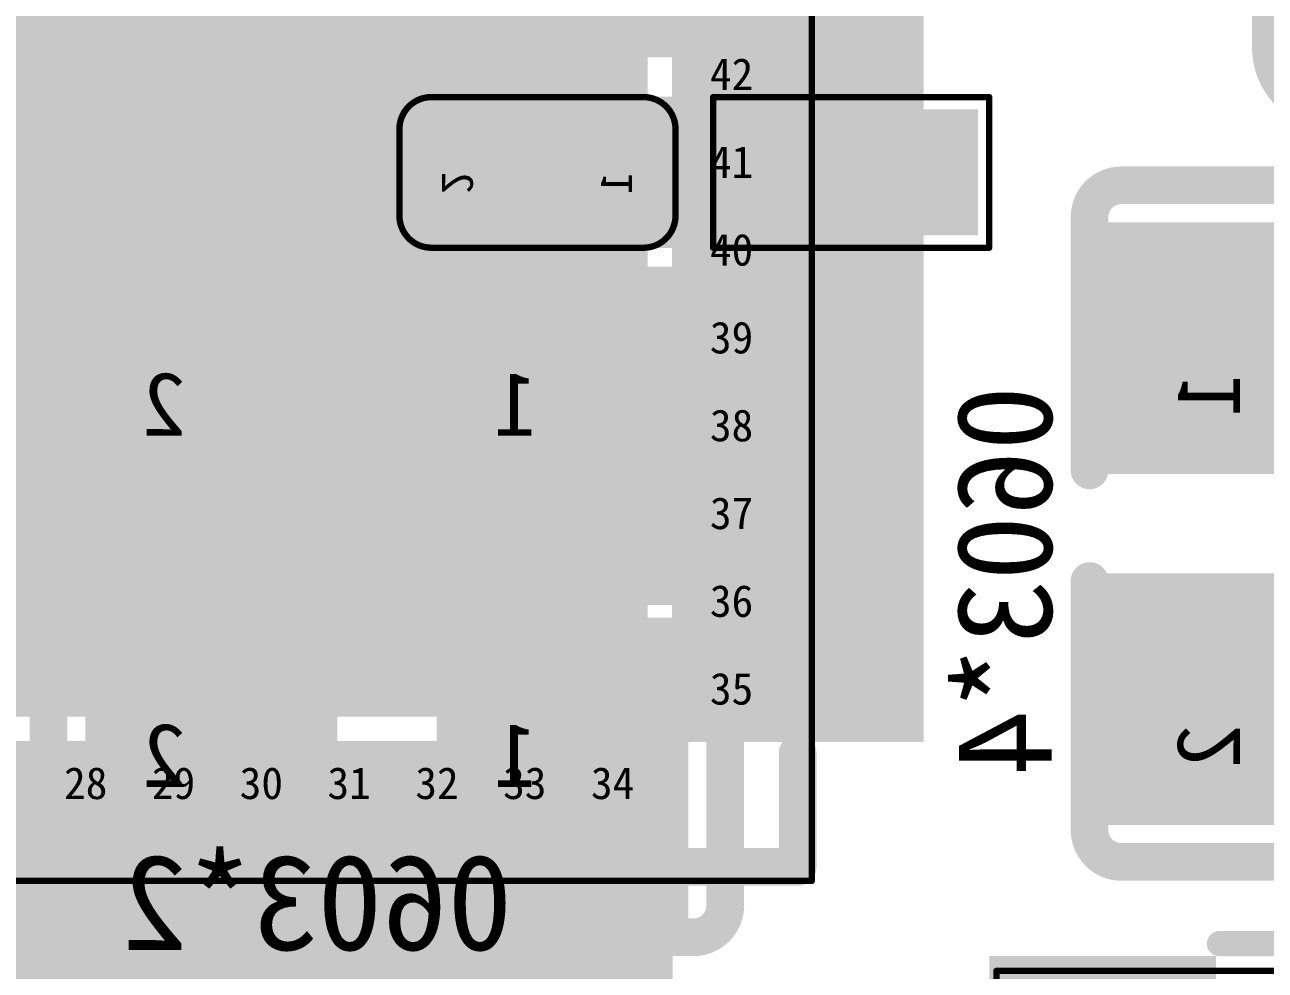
# Model space of a CAD drawing. Header units: millimetres. Extents: x 7.33 to 10.08, y 7.01 to 8.78.
# Drawn here: x 9.5624 to 9.7571, y 7.9723 to 8.1207 of the extents above; entities that cross this region are included whole.
import ezdxf

# ---------------------------------------------------------------- set-up
doc = ezdxf.new("R2010")
doc.units = ezdxf.units.MM
doc.header["$MEASUREMENT"] = 0
for name, color, linetype in [('BottomLayer', 5, 'Continuous'), ('BottomOverlay', 54, 'Continuous'), ('BottomPaste', 16, 'Continuous'), ('BottomSolder', 6, 'Continuous'), ('Mechanical16', 56, 'Continuous'), ('Mechanical20', 56, 'Continuous'), ('Mechanical5', 56, 'Continuous'), ('TopLayer', 1, 'Continuous'), ('TopOverlay', 2, 'Continuous'), ('TopPaste', 8, 'Continuous'), ('TopSolder', 216, 'Continuous')]:
    doc.layers.add(name, color=color, linetype=linetype)

# ---------------------------------------------------------------- blocks, each defined once
blk = doc.blocks.new('R0201_B_208')
at = {"layer": 'BottomLayer'}
for points in [[(-0.01792, -0.00788), (-0.00375, -0.00788), (-0.01792, 0.00787), (-0.00375, 0.00787)], [(0.00374, -0.00788), (0.01791, -0.00788), (0.00374, 0.00787), (0.01791, 0.00787)]]:
    blk.add_solid(points, dxfattribs=at)
at = {"layer": 'BottomOverlay', "const_width": 0.001}
for points in [[(-0.02166, 0.01182), (-0.02166, -0.01182)], [(0.02166, 0.01182), (-0.02166, 0.01182)], [(0.02166, 0.01182), (0.02166, -0.01182)], [(0.02166, -0.01182), (-0.02166, -0.01182)]]:
    blk.add_lwpolyline(points, dxfattribs=at)
at = {"layer": 'BottomOverlay', "const_width": 0.0005}
for points in [[(-0.02191, 0.01182, 1), (-0.02141, 0.01182, 1)], [(-0.02191, 0.01182, 1), (-0.02141, 0.01182, 1)], [(0.02141, 0.01182, 1), (0.02191, 0.01182, 1)], [(0.02141, 0.01182, 1), (0.02191, 0.01182, 1)], [(-0.02191, -0.01182, 1), (-0.02141, -0.01182, 1)], [(-0.02191, -0.01182, 1), (-0.02141, -0.01182, 1)], [(0.02141, -0.01182, 1), (0.02191, -0.01182, 1)], [(0.02141, -0.01182, 1), (0.02191, -0.01182, 1)]]:
    blk.add_lwpolyline(points, format="xyb", close=True, dxfattribs=at)
at = {"layer": 'BottomPaste'}
for points in [[(-0.01792, -0.00788), (-0.00375, -0.00788), (-0.01792, 0.00787), (-0.00375, 0.00787)], [(0.00374, -0.00788), (0.01791, -0.00788), (0.00374, 0.00787), (0.01791, 0.00787)]]:
    blk.add_solid(points, dxfattribs=at)
at = {"layer": 'BottomSolder'}
for points in [[(-0.01992, -0.00988), (-0.00175, -0.00988), (-0.01992, 0.00987), (-0.00175, 0.00987)], [(0.00174, -0.00988), (0.01991, -0.00988), (0.00174, 0.00987), (0.01991, 0.00987)]]:
    blk.add_solid(points, dxfattribs=at)
blk = doc.blocks.new('IND_252012_233')
at = {"layer": 'Mechanical16'}
for points, const_width in [([(-0.02251, 0.04528), (0.0224, 0.04528)], 0.00394), ([(-0.0575, -0.041), (-0.0575, 0.041)], 0.001), ([(-0.0575, 0.041), (0.0575, 0.041)], 0.001), ([(0.0575, -0.041), (0.0575, 0.041)], 0.001), ([(-0.0575, -0.041), (0.0575, -0.041)], 0.001), ([(-0.02251, -0.04528), (0.0224, -0.04528)], 0.00394)]:
    blk.add_lwpolyline(points, dxfattribs=dict(at, const_width=const_width))
for points, const_width in [([(-0.0235, 0.04528, 1), (-0.02153, 0.04528, 1)], 0.00197), ([(0.02142, 0.04528, 1), (0.02339, 0.04528, 1)], 0.00197), ([(-0.05775, 0.041, 1), (-0.05725, 0.041, 1)], 0.0005), ([(-0.05775, 0.041, 1), (-0.05725, 0.041, 1)], 0.0005), ([(0.05725, 0.041, 1), (0.05775, 0.041, 1)], 0.0005), ([(0.05725, 0.041, 1), (0.05775, 0.041, 1)], 0.0005), ([(-0.05775, -0.041, 1), (-0.05725, -0.041, 1)], 0.0005), ([(-0.05775, -0.041, 1), (-0.05725, -0.041, 1)], 0.0005), ([(0.05725, -0.041, 1), (0.05775, -0.041, 1)], 0.0005), ([(0.05725, -0.041, 1), (0.05775, -0.041, 1)], 0.0005), ([(-0.0235, -0.04528, 1), (-0.02153, -0.04528, 1)], 0.00197), ([(0.02142, -0.04528, 1), (0.02339, -0.04528, 1)], 0.00197)]:
    blk.add_lwpolyline(points, format="xyb", close=True, dxfattribs=dict(at, const_width=const_width))
at = {"layer": 'TopLayer'}
for points in [[(-0.05462, 0.03937), (-0.05462, -0.03937), (-0.02706, 0.03937), (-0.02706, -0.03937)], [(0.02806, 0.03937), (0.02806, -0.03937), (0.05562, 0.03937), (0.05562, -0.03937)]]:
    blk.add_solid(points, dxfattribs=at)
at = {"layer": 'TopOverlay', "const_width": 0.00394}
for points in [[(-0.02251, 0.04528), (0.0224, 0.04528)], [(-0.02251, -0.04528), (0.0224, -0.04528)]]:
    blk.add_lwpolyline(points, dxfattribs=at)
at = {"layer": 'TopOverlay', "const_width": 0.00197}
for points in [[(-0.0235, 0.04528, 1), (-0.02153, 0.04528, 1)], [(0.02142, 0.04528, 1), (0.02339, 0.04528, 1)], [(-0.0235, -0.04528, 1), (-0.02153, -0.04528, 1)], [(0.02142, -0.04528, 1), (0.02339, -0.04528, 1)]]:
    blk.add_lwpolyline(points, format="xyb", close=True, dxfattribs=at)
at = {"layer": 'TopPaste'}
for points in [[(-0.05462, 0.03937), (-0.05462, -0.03937), (-0.02706, 0.03937), (-0.02706, -0.03937)], [(0.02806, 0.03937), (0.02806, -0.03937), (0.05562, 0.03937), (0.05562, -0.03937)]]:
    blk.add_solid(points, dxfattribs=at)
at = {"layer": 'TopSolder'}
for points in [[(-0.05862, 0.04337), (-0.05862, -0.04337), (-0.02306, 0.04337), (-0.02306, -0.04337)], [(0.02406, 0.04337), (0.02406, -0.04337), (0.05962, 0.04337), (0.05962, -0.04337)]]:
    blk.add_solid(points, dxfattribs=at)
at = {"layer": 'Mechanical20'}
for s, p in [('1', (-0.04084, 0.004)), ('2', (0.04184, 0.004))]:
    blk.add_text(s, height=0.01, rotation=360, dxfattribs=at).set_placement(p)
blk = doc.blocks.new('C0201_B_349')
at = {"layer": 'BottomLayer'}
for points in [[(-0.01792, -0.00788), (-0.00375, -0.00788), (-0.01792, 0.00787), (-0.00375, 0.00787)], [(0.00374, -0.00788), (0.01791, -0.00788), (0.00374, 0.00787), (0.01791, 0.00787)]]:
    blk.add_solid(points, dxfattribs=at)
at = {"layer": 'BottomOverlay', "const_width": 0.001}
for points in [[(-0.02166, 0.00681, -0.414249), (-0.01666, 0.01182)], [(0.01665, 0.01182, -0.414214), (0.02166, 0.00681)], [(-0.01666, -0.01182, -0.414178), (-0.02166, -0.00681)], [(0.02166, -0.00681, -0.414132), (0.01665, -0.01182)]]:
    blk.add_lwpolyline(points, format="xyb", dxfattribs=at)
for points in [[(0.01665, 0.01182), (-0.01666, 0.01182)], [(-0.02166, 0.00681), (-0.02166, -0.00681)], [(0.02166, 0.00681), (0.02166, -0.00681)], [(0.01665, -0.01182), (-0.01666, -0.01182)]]:
    blk.add_lwpolyline(points, dxfattribs=at)
at = {"layer": 'BottomOverlay', "const_width": 0.0005}
for points in [[(-0.01691, 0.01182, 1), (-0.01641, 0.01182, 1)], [(-0.01691, 0.01182, 1), (-0.01641, 0.01182, 1)], [(0.0164, 0.01182, 1), (0.0169, 0.01182, 1)], [(0.0164, 0.01182, 1), (0.0169, 0.01182, 1)], [(-0.02191, 0.00681, 1), (-0.02141, 0.00681, 1)], [(-0.02191, 0.00681, 1), (-0.02141, 0.00681, 1)], [(0.02141, 0.00681, 1), (0.02191, 0.00681, 1)], [(0.02141, 0.00681, 1), (0.02191, 0.00681, 1)], [(-0.02191, -0.00681, 1), (-0.02141, -0.00681, 1)], [(-0.02191, -0.00681, 1), (-0.02141, -0.00681, 1)], [(0.02141, -0.00681, 1), (0.02191, -0.00681, 1)], [(0.02141, -0.00681, 1), (0.02191, -0.00681, 1)], [(-0.01691, -0.01182, 1), (-0.01641, -0.01182, 1)], [(-0.01691, -0.01182, 1), (-0.01641, -0.01182, 1)], [(0.0164, -0.01182, 1), (0.0169, -0.01182, 1)], [(0.0164, -0.01182, 1), (0.0169, -0.01182, 1)]]:
    blk.add_lwpolyline(points, format="xyb", close=True, dxfattribs=at)
at = {"layer": 'BottomPaste'}
for points in [[(-0.01792, -0.00788), (-0.00375, -0.00788), (-0.01792, 0.00787), (-0.00375, 0.00787)], [(0.00374, -0.00788), (0.01791, -0.00788), (0.00374, 0.00787), (0.01791, 0.00787)]]:
    blk.add_solid(points, dxfattribs=at)
at = {"layer": 'BottomSolder'}
for points in [[(-0.02192, -0.01188), (0.00025, -0.01188), (-0.02192, 0.01187), (0.00025, 0.01187)], [(-0.00026, -0.01188), (0.02191, -0.01188), (-0.00026, 0.01187), (0.02191, 0.01187)]]:
    blk.add_solid(points, dxfattribs=at)
at = {"layer": 'Mechanical20', "text_generation_flag": 2}
for s, rotation, p in [('1', -90, (-0.01484, 0)), ('2', 90, (0.015, 0.00333))]:
    blk.add_text(s, height=0.005, rotation=rotation, dxfattribs=at).set_placement(p)
blk = doc.blocks.new('C0603_B_381')
at = {"layer": 'BottomLayer'}
for points in [[(-0.01181, 0.01771), (-0.04331, 0.01771), (-0.01181, -0.01771), (-0.04331, -0.01771)], [(0.04331, 0.01771), (0.01181, 0.01771), (0.04331, -0.01771), (0.01181, -0.01771)]]:
    blk.add_solid(points, dxfattribs=at)
at = {"layer": 'BottomOverlay', "const_width": 0.00591}
for points in [[(-0.0531, 0.0186, -0.414214), (-0.0481, 0.0236)], [(0.0481, 0.0236, -0.414214), (0.0531, 0.0186)], [(-0.0481, -0.0236, -0.414214), (-0.0531, -0.0186)], [(0.0531, -0.0186, -0.414214), (0.0481, -0.0236)]]:
    blk.add_lwpolyline(points, format="xyb", dxfattribs=at)
for points in [[(-0.00836, 0.0236), (-0.0481, 0.0236)], [(0.0481, 0.0236), (0.00902, 0.0236)], [(-0.0531, 0.0186), (-0.0531, -0.0186)], [(0.0531, 0.0186), (0.0531, -0.0186)], [(-0.00836, -0.0236), (-0.0481, -0.0236)], [(0.0481, -0.0236), (0.00902, -0.0236)]]:
    blk.add_lwpolyline(points, dxfattribs=at)
at = {"layer": 'BottomOverlay', "const_width": 0.00296}
for points in [[(-0.04958, 0.0236, 1), (-0.04662, 0.0236, 1)], [(-0.04958, 0.0236, 1), (-0.04662, 0.0236, 1)], [(-0.00984, 0.0236, 1), (-0.00688, 0.0236, 1)], [(0.00754, 0.0236, 1), (0.0105, 0.0236, 1)], [(0.04662, 0.0236, 1), (0.04958, 0.0236, 1)], [(0.04662, 0.0236, 1), (0.04958, 0.0236, 1)], [(-0.05458, 0.0186, 1), (-0.05162, 0.0186, 1)], [(-0.05458, 0.0186, 1), (-0.05162, 0.0186, 1)], [(0.05162, 0.0186, 1), (0.05458, 0.0186, 1)], [(0.05162, 0.0186, 1), (0.05458, 0.0186, 1)], [(-0.05458, -0.0186, 1), (-0.05162, -0.0186, 1)], [(-0.05458, -0.0186, 1), (-0.05162, -0.0186, 1)], [(0.05162, -0.0186, 1), (0.05458, -0.0186, 1)], [(0.05162, -0.0186, 1), (0.05458, -0.0186, 1)], [(-0.04958, -0.0236, 1), (-0.04662, -0.0236, 1)], [(-0.04958, -0.0236, 1), (-0.04662, -0.0236, 1)], [(-0.00984, -0.0236, 1), (-0.00688, -0.0236, 1)], [(0.00754, -0.0236, 1), (0.0105, -0.0236, 1)], [(0.04662, -0.0236, 1), (0.04958, -0.0236, 1)], [(0.04662, -0.0236, 1), (0.04958, -0.0236, 1)]]:
    blk.add_lwpolyline(points, format="xyb", close=True, dxfattribs=at)
at = {"layer": 'BottomPaste'}
for points in [[(-0.01181, 0.01771), (-0.04331, 0.01771), (-0.01181, -0.01771), (-0.04331, -0.01771)], [(0.04331, 0.01771), (0.01181, 0.01771), (0.04331, -0.01771), (0.01181, -0.01771)]]:
    blk.add_solid(points, dxfattribs=at)
at = {"layer": 'BottomSolder'}
for points in [[(-0.00781, 0.02171), (-0.04731, 0.02171), (-0.00781, -0.02171), (-0.04731, -0.02171)], [(0.04731, 0.02171), (0.00781, 0.02171), (0.04731, -0.02171), (0.00781, -0.02171)]]:
    blk.add_solid(points, dxfattribs=at)
at = {"layer": 'Mechanical16', "const_width": 0.00591}
for points in [[(-0.0531, 0.0186, -0.414214), (-0.0481, 0.0236)], [(0.0481, 0.0236, -0.414214), (0.0531, 0.0186)], [(-0.0481, -0.0236, -0.414214), (-0.0531, -0.0186)], [(0.0531, -0.0186, -0.414214), (0.0481, -0.0236)]]:
    blk.add_lwpolyline(points, format="xyb", dxfattribs=at)
for points in [[(-0.00836, 0.0236), (-0.0481, 0.0236)], [(0.0481, 0.0236), (0.00902, 0.0236)], [(-0.0531, 0.0186), (-0.0531, -0.0186)], [(0.0531, 0.0186), (0.0531, -0.0186)], [(-0.00836, -0.0236), (-0.0481, -0.0236)], [(0.0481, -0.0236), (0.00902, -0.0236)]]:
    blk.add_lwpolyline(points, dxfattribs=at)
at = {"layer": 'Mechanical16', "const_width": 0.00296}
for points in [[(-0.04958, 0.0236, 1), (-0.04662, 0.0236, 1)], [(-0.04958, 0.0236, 1), (-0.04662, 0.0236, 1)], [(-0.00984, 0.0236, 1), (-0.00688, 0.0236, 1)], [(0.00754, 0.0236, 1), (0.0105, 0.0236, 1)], [(0.04662, 0.0236, 1), (0.04958, 0.0236, 1)], [(0.04662, 0.0236, 1), (0.04958, 0.0236, 1)], [(-0.05458, 0.0186, 1), (-0.05162, 0.0186, 1)], [(-0.05458, 0.0186, 1), (-0.05162, 0.0186, 1)], [(0.05162, 0.0186, 1), (0.05458, 0.0186, 1)], [(0.05162, 0.0186, 1), (0.05458, 0.0186, 1)], [(-0.05458, -0.0186, 1), (-0.05162, -0.0186, 1)], [(-0.05458, -0.0186, 1), (-0.05162, -0.0186, 1)], [(0.05162, -0.0186, 1), (0.05458, -0.0186, 1)], [(0.05162, -0.0186, 1), (0.05458, -0.0186, 1)], [(-0.04958, -0.0236, 1), (-0.04662, -0.0236, 1)], [(-0.04958, -0.0236, 1), (-0.04662, -0.0236, 1)], [(-0.00984, -0.0236, 1), (-0.00688, -0.0236, 1)], [(0.00754, -0.0236, 1), (0.0105, -0.0236, 1)], [(0.04662, -0.0236, 1), (0.04958, -0.0236, 1)], [(0.04662, -0.0236, 1), (0.04958, -0.0236, 1)]]:
    blk.add_lwpolyline(points, format="xyb", close=True, dxfattribs=at)
at = {"layer": 'Mechanical20', "text_generation_flag": 2}
for s, p in [('1', (-0.02356, 0)), ('2', (0.03156, 0))]:
    blk.add_text(s, height=0.01, rotation=180, dxfattribs=at).set_placement(p)
blk = doc.blocks.new('C0805_B_405')
at = {"layer": 'BottomLayer'}
for points in [[(-0.05118, 0.02559), (-0.05118, -0.02559), (-0.01378, 0.02559), (-0.01378, -0.02559)], [(0.01378, 0.02559), (0.01378, -0.02559), (0.05118, 0.02559), (0.05118, -0.02559)]]:
    blk.add_solid(points, dxfattribs=at)
at = {"layer": 'BottomOverlay', "const_width": 0.00591}
for points in [[(-0.06693, 0.0274, -0.414214), (-0.05693, 0.0374)], [(0.05693, 0.0374, -0.414214), (0.06693, 0.0274)], [(-0.05693, -0.0374, -0.414214), (-0.06693, -0.0274)], [(0.06693, -0.0274, -0.414214), (0.05693, -0.0374)]]:
    blk.add_lwpolyline(points, format="xyb", dxfattribs=at)
for points in [[(-0.05693, 0.0374), (-0.01475, 0.0374)], [(0.01456, 0.0374), (0.05693, 0.0374)], [(-0.06693, -0.0274), (-0.06693, 0.0274)], [(0.06693, -0.0274), (0.06693, 0.0274)], [(-0.05693, -0.0374), (-0.01475, -0.0374)], [(0.01456, -0.0374), (0.05693, -0.0374)]]:
    blk.add_lwpolyline(points, dxfattribs=at)
at = {"layer": 'BottomOverlay', "const_width": 0.00296}
for points in [[(-0.05841, 0.0374, 1), (-0.05545, 0.0374, 1)], [(-0.05841, 0.0374, 1), (-0.05545, 0.0374, 1)], [(-0.01623, 0.0374, 1), (-0.01327, 0.0374, 1)], [(0.01308, 0.0374, 1), (0.01604, 0.0374, 1)], [(0.05545, 0.0374, 1), (0.05841, 0.0374, 1)], [(0.05545, 0.0374, 1), (0.05841, 0.0374, 1)], [(-0.06841, 0.0274, 1), (-0.06545, 0.0274, 1)], [(-0.06841, 0.0274, 1), (-0.06545, 0.0274, 1)], [(0.06545, 0.0274, 1), (0.06841, 0.0274, 1)], [(0.06545, 0.0274, 1), (0.06841, 0.0274, 1)], [(-0.06841, -0.0274, 1), (-0.06545, -0.0274, 1)], [(-0.06841, -0.0274, 1), (-0.06545, -0.0274, 1)], [(0.06545, -0.0274, 1), (0.06841, -0.0274, 1)], [(0.06545, -0.0274, 1), (0.06841, -0.0274, 1)], [(-0.05841, -0.0374, 1), (-0.05545, -0.0374, 1)], [(-0.05841, -0.0374, 1), (-0.05545, -0.0374, 1)], [(-0.01623, -0.0374, 1), (-0.01327, -0.0374, 1)], [(0.01308, -0.0374, 1), (0.01604, -0.0374, 1)], [(0.05545, -0.0374, 1), (0.05841, -0.0374, 1)], [(0.05545, -0.0374, 1), (0.05841, -0.0374, 1)]]:
    blk.add_lwpolyline(points, format="xyb", close=True, dxfattribs=at)
at = {"layer": 'BottomPaste'}
for points in [[(-0.05118, 0.02559), (-0.05118, -0.02559), (-0.01378, 0.02559), (-0.01378, -0.02559)], [(0.01378, 0.02559), (0.01378, -0.02559), (0.05118, 0.02559), (0.05118, -0.02559)]]:
    blk.add_solid(points, dxfattribs=at)
at = {"layer": 'BottomSolder'}
for points in [[(-0.05518, 0.02959), (-0.05518, -0.02959), (-0.00978, 0.02959), (-0.00978, -0.02959)], [(0.00978, 0.02959), (0.00978, -0.02959), (0.05518, 0.02959), (0.05518, -0.02959)]]:
    blk.add_solid(points, dxfattribs=at)
at = {"layer": 'Mechanical20', "text_generation_flag": 2}
for s, p in [('1', (-0.03248, 0.004)), ('2', (0.03248, 0.004))]:
    blk.add_text(s, height=0.01, rotation=180, dxfattribs=at).set_placement(p)
blk = doc.blocks.new('C0603_B_421')
at = {"layer": 'BottomLayer'}
for points in [[(-0.01181, 0.01771), (-0.04331, 0.01771), (-0.01181, -0.01771), (-0.04331, -0.01771)], [(0.04331, 0.01771), (0.01181, 0.01771), (0.04331, -0.01771), (0.01181, -0.01771)]]:
    blk.add_solid(points, dxfattribs=at)
at = {"layer": 'BottomOverlay', "const_width": 0.00591}
for points in [[(-0.0531, 0.0186, -0.414214), (-0.0481, 0.0236)], [(0.0481, 0.0236, -0.414214), (0.0531, 0.0186)], [(-0.0481, -0.0236, -0.414214), (-0.0531, -0.0186)], [(0.0531, -0.0186, -0.414214), (0.0481, -0.0236)]]:
    blk.add_lwpolyline(points, format="xyb", dxfattribs=at)
for points in [[(-0.00836, 0.0236), (-0.0481, 0.0236)], [(0.0481, 0.0236), (0.00902, 0.0236)], [(-0.0531, 0.0186), (-0.0531, -0.0186)], [(0.0531, 0.0186), (0.0531, -0.0186)], [(-0.00836, -0.0236), (-0.0481, -0.0236)], [(0.0481, -0.0236), (0.00902, -0.0236)]]:
    blk.add_lwpolyline(points, dxfattribs=at)
at = {"layer": 'BottomOverlay', "const_width": 0.00296}
for points in [[(-0.04958, 0.0236, 1), (-0.04662, 0.0236, 1)], [(-0.04958, 0.0236, 1), (-0.04662, 0.0236, 1)], [(-0.00984, 0.0236, 1), (-0.00688, 0.0236, 1)], [(0.00754, 0.0236, 1), (0.0105, 0.0236, 1)], [(0.04662, 0.0236, 1), (0.04958, 0.0236, 1)], [(0.04662, 0.0236, 1), (0.04958, 0.0236, 1)], [(-0.05458, 0.0186, 1), (-0.05162, 0.0186, 1)], [(-0.05458, 0.0186, 1), (-0.05162, 0.0186, 1)], [(0.05162, 0.0186, 1), (0.05458, 0.0186, 1)], [(0.05162, 0.0186, 1), (0.05458, 0.0186, 1)], [(-0.05458, -0.0186, 1), (-0.05162, -0.0186, 1)], [(-0.05458, -0.0186, 1), (-0.05162, -0.0186, 1)], [(0.05162, -0.0186, 1), (0.05458, -0.0186, 1)], [(0.05162, -0.0186, 1), (0.05458, -0.0186, 1)], [(-0.04958, -0.0236, 1), (-0.04662, -0.0236, 1)], [(-0.04958, -0.0236, 1), (-0.04662, -0.0236, 1)], [(-0.00984, -0.0236, 1), (-0.00688, -0.0236, 1)], [(0.00754, -0.0236, 1), (0.0105, -0.0236, 1)], [(0.04662, -0.0236, 1), (0.04958, -0.0236, 1)], [(0.04662, -0.0236, 1), (0.04958, -0.0236, 1)]]:
    blk.add_lwpolyline(points, format="xyb", close=True, dxfattribs=at)
at = {"layer": 'BottomPaste'}
for points in [[(-0.01181, 0.01771), (-0.04331, 0.01771), (-0.01181, -0.01771), (-0.04331, -0.01771)], [(0.04331, 0.01771), (0.01181, 0.01771), (0.04331, -0.01771), (0.01181, -0.01771)]]:
    blk.add_solid(points, dxfattribs=at)
at = {"layer": 'BottomSolder'}
for points in [[(-0.00781, 0.02171), (-0.04731, 0.02171), (-0.00781, -0.02171), (-0.04731, -0.02171)], [(0.04731, 0.02171), (0.00781, 0.02171), (0.04731, -0.02171), (0.00781, -0.02171)]]:
    blk.add_solid(points, dxfattribs=at)
at = {"layer": 'Mechanical16', "const_width": 0.00591}
for points in [[(-0.0531, 0.0186, -0.414214), (-0.0481, 0.0236)], [(0.0481, 0.0236, -0.414214), (0.0531, 0.0186)], [(-0.0481, -0.0236, -0.414214), (-0.0531, -0.0186)], [(0.0531, -0.0186, -0.414214), (0.0481, -0.0236)]]:
    blk.add_lwpolyline(points, format="xyb", dxfattribs=at)
for points in [[(-0.00836, 0.0236), (-0.0481, 0.0236)], [(0.0481, 0.0236), (0.00902, 0.0236)], [(-0.0531, 0.0186), (-0.0531, -0.0186)], [(0.0531, 0.0186), (0.0531, -0.0186)], [(-0.00836, -0.0236), (-0.0481, -0.0236)], [(0.0481, -0.0236), (0.00902, -0.0236)]]:
    blk.add_lwpolyline(points, dxfattribs=at)
at = {"layer": 'Mechanical16', "const_width": 0.00296}
for points in [[(-0.04958, 0.0236, 1), (-0.04662, 0.0236, 1)], [(-0.04958, 0.0236, 1), (-0.04662, 0.0236, 1)], [(-0.00984, 0.0236, 1), (-0.00688, 0.0236, 1)], [(0.00754, 0.0236, 1), (0.0105, 0.0236, 1)], [(0.04662, 0.0236, 1), (0.04958, 0.0236, 1)], [(0.04662, 0.0236, 1), (0.04958, 0.0236, 1)], [(-0.05458, 0.0186, 1), (-0.05162, 0.0186, 1)], [(-0.05458, 0.0186, 1), (-0.05162, 0.0186, 1)], [(0.05162, 0.0186, 1), (0.05458, 0.0186, 1)], [(0.05162, 0.0186, 1), (0.05458, 0.0186, 1)], [(-0.05458, -0.0186, 1), (-0.05162, -0.0186, 1)], [(-0.05458, -0.0186, 1), (-0.05162, -0.0186, 1)], [(0.05162, -0.0186, 1), (0.05458, -0.0186, 1)], [(0.05162, -0.0186, 1), (0.05458, -0.0186, 1)], [(-0.04958, -0.0236, 1), (-0.04662, -0.0236, 1)], [(-0.04958, -0.0236, 1), (-0.04662, -0.0236, 1)], [(-0.00984, -0.0236, 1), (-0.00688, -0.0236, 1)], [(0.00754, -0.0236, 1), (0.0105, -0.0236, 1)], [(0.04662, -0.0236, 1), (0.04958, -0.0236, 1)], [(0.04662, -0.0236, 1), (0.04958, -0.0236, 1)]]:
    blk.add_lwpolyline(points, format="xyb", close=True, dxfattribs=at)
at = {"layer": 'Mechanical20', "text_generation_flag": 2}
for s, p in [('1', (-0.02356, 0)), ('2', (0.03156, 0))]:
    blk.add_text(s, height=0.01, rotation=180, dxfattribs=at).set_placement(p)
blk = doc.blocks.new('C0603_B_443')
at = {"layer": 'BottomLayer'}
for points in [[(-0.01181, 0.01771), (-0.04331, 0.01771), (-0.01181, -0.01771), (-0.04331, -0.01771)], [(0.04331, 0.01771), (0.01181, 0.01771), (0.04331, -0.01771), (0.01181, -0.01771)]]:
    blk.add_solid(points, dxfattribs=at)
at = {"layer": 'BottomOverlay', "const_width": 0.00591}
for points in [[(-0.0531, 0.0186, -0.414214), (-0.0481, 0.0236)], [(0.0481, 0.0236, -0.414214), (0.0531, 0.0186)], [(-0.0481, -0.0236, -0.414214), (-0.0531, -0.0186)], [(0.0531, -0.0186, -0.414214), (0.0481, -0.0236)]]:
    blk.add_lwpolyline(points, format="xyb", dxfattribs=at)
for points in [[(-0.00836, 0.0236), (-0.0481, 0.0236)], [(0.0481, 0.0236), (0.00902, 0.0236)], [(-0.0531, 0.0186), (-0.0531, -0.0186)], [(0.0531, 0.0186), (0.0531, -0.0186)], [(-0.00836, -0.0236), (-0.0481, -0.0236)], [(0.0481, -0.0236), (0.00902, -0.0236)]]:
    blk.add_lwpolyline(points, dxfattribs=at)
at = {"layer": 'BottomOverlay', "const_width": 0.00296}
for points in [[(-0.04958, 0.0236, 1), (-0.04662, 0.0236, 1)], [(-0.04958, 0.0236, 1), (-0.04662, 0.0236, 1)], [(-0.00984, 0.0236, 1), (-0.00688, 0.0236, 1)], [(0.00754, 0.0236, 1), (0.0105, 0.0236, 1)], [(0.04662, 0.0236, 1), (0.04958, 0.0236, 1)], [(0.04662, 0.0236, 1), (0.04958, 0.0236, 1)], [(-0.05458, 0.0186, 1), (-0.05162, 0.0186, 1)], [(-0.05458, 0.0186, 1), (-0.05162, 0.0186, 1)], [(0.05162, 0.0186, 1), (0.05458, 0.0186, 1)], [(0.05162, 0.0186, 1), (0.05458, 0.0186, 1)], [(-0.05458, -0.0186, 1), (-0.05162, -0.0186, 1)], [(-0.05458, -0.0186, 1), (-0.05162, -0.0186, 1)], [(0.05162, -0.0186, 1), (0.05458, -0.0186, 1)], [(0.05162, -0.0186, 1), (0.05458, -0.0186, 1)], [(-0.04958, -0.0236, 1), (-0.04662, -0.0236, 1)], [(-0.04958, -0.0236, 1), (-0.04662, -0.0236, 1)], [(-0.00984, -0.0236, 1), (-0.00688, -0.0236, 1)], [(0.00754, -0.0236, 1), (0.0105, -0.0236, 1)], [(0.04662, -0.0236, 1), (0.04958, -0.0236, 1)], [(0.04662, -0.0236, 1), (0.04958, -0.0236, 1)]]:
    blk.add_lwpolyline(points, format="xyb", close=True, dxfattribs=at)
at = {"layer": 'BottomPaste'}
for points in [[(-0.01181, 0.01771), (-0.04331, 0.01771), (-0.01181, -0.01771), (-0.04331, -0.01771)], [(0.04331, 0.01771), (0.01181, 0.01771), (0.04331, -0.01771), (0.01181, -0.01771)]]:
    blk.add_solid(points, dxfattribs=at)
at = {"layer": 'BottomSolder'}
for points in [[(-0.00781, 0.02171), (-0.04731, 0.02171), (-0.00781, -0.02171), (-0.04731, -0.02171)], [(0.04731, 0.02171), (0.00781, 0.02171), (0.04731, -0.02171), (0.00781, -0.02171)]]:
    blk.add_solid(points, dxfattribs=at)
at = {"layer": 'Mechanical16', "const_width": 0.00591}
for points in [[(-0.0531, 0.0186, -0.414214), (-0.0481, 0.0236)], [(0.0481, 0.0236, -0.414214), (0.0531, 0.0186)], [(-0.0481, -0.0236, -0.414214), (-0.0531, -0.0186)], [(0.0531, -0.0186, -0.414214), (0.0481, -0.0236)]]:
    blk.add_lwpolyline(points, format="xyb", dxfattribs=at)
for points in [[(-0.00836, 0.0236), (-0.0481, 0.0236)], [(0.0481, 0.0236), (0.00902, 0.0236)], [(-0.0531, 0.0186), (-0.0531, -0.0186)], [(0.0531, 0.0186), (0.0531, -0.0186)], [(-0.00836, -0.0236), (-0.0481, -0.0236)], [(0.0481, -0.0236), (0.00902, -0.0236)]]:
    blk.add_lwpolyline(points, dxfattribs=at)
at = {"layer": 'Mechanical16', "const_width": 0.00296}
for points in [[(-0.04958, 0.0236, 1), (-0.04662, 0.0236, 1)], [(-0.04958, 0.0236, 1), (-0.04662, 0.0236, 1)], [(-0.00984, 0.0236, 1), (-0.00688, 0.0236, 1)], [(0.00754, 0.0236, 1), (0.0105, 0.0236, 1)], [(0.04662, 0.0236, 1), (0.04958, 0.0236, 1)], [(0.04662, 0.0236, 1), (0.04958, 0.0236, 1)], [(-0.05458, 0.0186, 1), (-0.05162, 0.0186, 1)], [(-0.05458, 0.0186, 1), (-0.05162, 0.0186, 1)], [(0.05162, 0.0186, 1), (0.05458, 0.0186, 1)], [(0.05162, 0.0186, 1), (0.05458, 0.0186, 1)], [(-0.05458, -0.0186, 1), (-0.05162, -0.0186, 1)], [(-0.05458, -0.0186, 1), (-0.05162, -0.0186, 1)], [(0.05162, -0.0186, 1), (0.05458, -0.0186, 1)], [(0.05162, -0.0186, 1), (0.05458, -0.0186, 1)], [(-0.04958, -0.0236, 1), (-0.04662, -0.0236, 1)], [(-0.04958, -0.0236, 1), (-0.04662, -0.0236, 1)], [(-0.00984, -0.0236, 1), (-0.00688, -0.0236, 1)], [(0.00754, -0.0236, 1), (0.0105, -0.0236, 1)], [(0.04662, -0.0236, 1), (0.04958, -0.0236, 1)], [(0.04662, -0.0236, 1), (0.04958, -0.0236, 1)]]:
    blk.add_lwpolyline(points, format="xyb", close=True, dxfattribs=at)
at = {"layer": 'Mechanical20', "text_generation_flag": 2}
for s, p in [('1', (-0.02356, 0)), ('2', (0.03156, 0))]:
    blk.add_text(s, height=0.01, rotation=180, dxfattribs=at).set_placement(p)
blk = doc.blocks.new('C0603_B_530')
at = {"layer": 'BottomLayer'}
for points in [[(-0.01181, 0.01771), (-0.04331, 0.01771), (-0.01181, -0.01771), (-0.04331, -0.01771)], [(0.04331, 0.01771), (0.01181, 0.01771), (0.04331, -0.01771), (0.01181, -0.01771)]]:
    blk.add_solid(points, dxfattribs=at)
at = {"layer": 'BottomOverlay', "const_width": 0.00591}
for points in [[(-0.0531, 0.0186, -0.414214), (-0.0481, 0.0236)], [(0.0481, 0.0236, -0.414214), (0.0531, 0.0186)], [(-0.0481, -0.0236, -0.414214), (-0.0531, -0.0186)], [(0.0531, -0.0186, -0.414214), (0.0481, -0.0236)]]:
    blk.add_lwpolyline(points, format="xyb", dxfattribs=at)
for points in [[(-0.0481, 0.0236), (-0.00836, 0.0236)], [(0.00902, 0.0236), (0.0481, 0.0236)], [(-0.0531, 0.0186), (-0.0531, -0.0186)], [(0.0531, 0.0186), (0.0531, -0.0186)], [(-0.0481, -0.0236), (-0.00836, -0.0236)], [(0.00902, -0.0236), (0.0481, -0.0236)]]:
    blk.add_lwpolyline(points, dxfattribs=at)
at = {"layer": 'BottomOverlay', "const_width": 0.00296}
for points in [[(-0.04958, 0.0236, 1), (-0.04662, 0.0236, 1)], [(-0.04958, 0.0236, 1), (-0.04662, 0.0236, 1)], [(-0.00984, 0.0236, 1), (-0.00688, 0.0236, 1)], [(0.00754, 0.0236, 1), (0.0105, 0.0236, 1)], [(0.04662, 0.0236, 1), (0.04958, 0.0236, 1)], [(0.04662, 0.0236, 1), (0.04958, 0.0236, 1)], [(-0.05458, 0.0186, 1), (-0.05162, 0.0186, 1)], [(-0.05458, 0.0186, 1), (-0.05162, 0.0186, 1)], [(0.05162, 0.0186, 1), (0.05458, 0.0186, 1)], [(0.05162, 0.0186, 1), (0.05458, 0.0186, 1)], [(-0.05458, -0.0186, 1), (-0.05162, -0.0186, 1)], [(-0.05458, -0.0186, 1), (-0.05162, -0.0186, 1)], [(0.05162, -0.0186, 1), (0.05458, -0.0186, 1)], [(0.05162, -0.0186, 1), (0.05458, -0.0186, 1)], [(-0.04958, -0.0236, 1), (-0.04662, -0.0236, 1)], [(-0.04958, -0.0236, 1), (-0.04662, -0.0236, 1)], [(-0.00984, -0.0236, 1), (-0.00688, -0.0236, 1)], [(0.00754, -0.0236, 1), (0.0105, -0.0236, 1)], [(0.04662, -0.0236, 1), (0.04958, -0.0236, 1)], [(0.04662, -0.0236, 1), (0.04958, -0.0236, 1)]]:
    blk.add_lwpolyline(points, format="xyb", close=True, dxfattribs=at)
at = {"layer": 'BottomPaste'}
for points in [[(-0.01181, 0.01771), (-0.04331, 0.01771), (-0.01181, -0.01771), (-0.04331, -0.01771)], [(0.04331, 0.01771), (0.01181, 0.01771), (0.04331, -0.01771), (0.01181, -0.01771)]]:
    blk.add_solid(points, dxfattribs=at)
at = {"layer": 'BottomSolder'}
for points in [[(-0.00781, 0.02171), (-0.04731, 0.02171), (-0.00781, -0.02171), (-0.04731, -0.02171)], [(0.04731, 0.02171), (0.00781, 0.02171), (0.04731, -0.02171), (0.00781, -0.02171)]]:
    blk.add_solid(points, dxfattribs=at)
at = {"layer": 'Mechanical16', "const_width": 0.00591}
for points in [[(-0.0531, 0.0186, -0.414214), (-0.0481, 0.0236)], [(0.0481, 0.0236, -0.414214), (0.0531, 0.0186)], [(-0.0481, -0.0236, -0.414214), (-0.0531, -0.0186)], [(0.0531, -0.0186, -0.414214), (0.0481, -0.0236)]]:
    blk.add_lwpolyline(points, format="xyb", dxfattribs=at)
for points in [[(-0.0481, 0.0236), (-0.00836, 0.0236)], [(0.00902, 0.0236), (0.0481, 0.0236)], [(-0.0531, 0.0186), (-0.0531, -0.0186)], [(0.0531, 0.0186), (0.0531, -0.0186)], [(-0.0481, -0.0236), (-0.00836, -0.0236)], [(0.00902, -0.0236), (0.0481, -0.0236)]]:
    blk.add_lwpolyline(points, dxfattribs=at)
at = {"layer": 'Mechanical16', "const_width": 0.00296}
for points in [[(-0.04958, 0.0236, 1), (-0.04662, 0.0236, 1)], [(-0.04958, 0.0236, 1), (-0.04662, 0.0236, 1)], [(-0.00984, 0.0236, 1), (-0.00688, 0.0236, 1)], [(0.00754, 0.0236, 1), (0.0105, 0.0236, 1)], [(0.04662, 0.0236, 1), (0.04958, 0.0236, 1)], [(0.04662, 0.0236, 1), (0.04958, 0.0236, 1)], [(-0.05458, 0.0186, 1), (-0.05162, 0.0186, 1)], [(-0.05458, 0.0186, 1), (-0.05162, 0.0186, 1)], [(0.05162, 0.0186, 1), (0.05458, 0.0186, 1)], [(0.05162, 0.0186, 1), (0.05458, 0.0186, 1)], [(-0.05458, -0.0186, 1), (-0.05162, -0.0186, 1)], [(-0.05458, -0.0186, 1), (-0.05162, -0.0186, 1)], [(0.05162, -0.0186, 1), (0.05458, -0.0186, 1)], [(0.05162, -0.0186, 1), (0.05458, -0.0186, 1)], [(-0.04958, -0.0236, 1), (-0.04662, -0.0236, 1)], [(-0.04958, -0.0236, 1), (-0.04662, -0.0236, 1)], [(-0.00984, -0.0236, 1), (-0.00688, -0.0236, 1)], [(0.00754, -0.0236, 1), (0.0105, -0.0236, 1)], [(0.04662, -0.0236, 1), (0.04958, -0.0236, 1)], [(0.04662, -0.0236, 1), (0.04958, -0.0236, 1)]]:
    blk.add_lwpolyline(points, format="xyb", close=True, dxfattribs=at)
at = {"layer": 'Mechanical20', "text_generation_flag": 2}
for s, p in [('1', (-0.02356, 0)), ('2', (0.03156, 0))]:
    blk.add_text(s, height=0.01, rotation=180, dxfattribs=at).set_placement(p)
blk = doc.blocks.new('QFN68_7R00X7R00X0R80_T_566')
at = {"layer": 'Mechanical16'}
for points, const_width in [([(0.14, -0.14), (0.14, 0.14)], 0.001), ([(0.1378, -0.1378), (0.1378, -0.11992)], 0.00591), ([(0.1182, -0.1378), (0.1378, -0.1378)], 0.00591), ([(-0.14, -0.14), (0.14, -0.14)], 0.001)]:
    blk.add_lwpolyline(points, dxfattribs=dict(at, const_width=const_width))
for points, const_width in [([(0.13632, -0.11992, 1), (0.13928, -0.11992, 1)], 0.00295), ([(0.11672, -0.1378, 1), (0.11968, -0.1378, 1)], 0.00295), ([(0.13632, -0.1378, 1), (0.13928, -0.1378, 1)], 0.00295), ([(0.13632, -0.1378, 1), (0.13928, -0.1378, 1)], 0.00295), ([(0.13975, -0.14, 1), (0.14025, -0.14, 1)], 0.0005), ([(0.13975, -0.14, 1), (0.14025, -0.14, 1)], 0.0005)]:
    blk.add_lwpolyline(points, format="xyb", close=True, dxfattribs=dict(at, const_width=const_width))
at = {"layer": 'TopLayer'}
for points in [[(0.11023, -0.11023), (0.11023, 0.11023), (-0.11023, -0.11023), (-0.11023, 0.11023)], [(0.15355, -0.01772), (0.15355, -0.00984), (0.12205, -0.01772), (0.12205, -0.00984)], [(0.15355, -0.0315), (0.15355, -0.02362), (0.12205, -0.0315), (0.12205, -0.02362)], [(0.15355, -0.04528), (0.15355, -0.0374), (0.12205, -0.04528), (0.12205, -0.0374)], [(0.15355, -0.05906), (0.15355, -0.05118), (0.12205, -0.05906), (0.12205, -0.05118)], [(0.15355, -0.07284), (0.15355, -0.06496), (0.12205, -0.07284), (0.12205, -0.06496)], [(0.15355, -0.08662), (0.15355, -0.07874), (0.12205, -0.08662), (0.12205, -0.07874)], [(0.15355, -0.1004), (0.15355, -0.09252), (0.12205, -0.1004), (0.12205, -0.09252)], [(0.15355, -0.11418), (0.15355, -0.1063), (0.12205, -0.11418), (0.12205, -0.1063)], [(0.01772, -0.15355), (0.01772, -0.12205), (0.00984, -0.15355), (0.00984, -0.12205)], [(0.0315, -0.15355), (0.0315, -0.12205), (0.02362, -0.15355), (0.02362, -0.12205)], [(0.04528, -0.15355), (0.04528, -0.12205), (0.0374, -0.15355), (0.0374, -0.12205)], [(0.05906, -0.15355), (0.05906, -0.12205), (0.05118, -0.15355), (0.05118, -0.12205)], [(0.07284, -0.15355), (0.07284, -0.12205), (0.06496, -0.15355), (0.06496, -0.12205)], [(0.08662, -0.15355), (0.08662, -0.12205), (0.07874, -0.15355), (0.07874, -0.12205)], [(0.1004, -0.15355), (0.1004, -0.12205), (0.09252, -0.15355), (0.09252, -0.12205)], [(0.11418, -0.15355), (0.11418, -0.12205), (0.1063, -0.15355), (0.1063, -0.12205)]]:
    blk.add_solid(points, dxfattribs=at)
at = {"layer": 'TopOverlay', "const_width": 0.00591}
for points in [[(0.1378, -0.1378), (0.1378, -0.11992)], [(0.1182, -0.1378), (0.1378, -0.1378)]]:
    blk.add_lwpolyline(points, dxfattribs=at)
at = {"layer": 'TopOverlay', "const_width": 0.00295}
for points in [[(0.13632, -0.11992, 1), (0.13928, -0.11992, 1)], [(0.11672, -0.1378, 1), (0.11968, -0.1378, 1)], [(0.13632, -0.1378, 1), (0.13928, -0.1378, 1)], [(0.13632, -0.1378, 1), (0.13928, -0.1378, 1)]]:
    blk.add_lwpolyline(points, format="xyb", close=True, dxfattribs=at)
at = {"layer": 'TopPaste'}
for points in [[(0.11023, -0.11023), (0.11023, 0.11023), (-0.11023, -0.11023), (-0.11023, 0.11023)], [(0.15355, -0.01772), (0.15355, -0.00984), (0.12205, -0.01772), (0.12205, -0.00984)], [(0.15355, -0.0315), (0.15355, -0.02362), (0.12205, -0.0315), (0.12205, -0.02362)], [(0.15355, -0.04528), (0.15355, -0.0374), (0.12205, -0.04528), (0.12205, -0.0374)], [(0.15355, -0.05906), (0.15355, -0.05118), (0.12205, -0.05906), (0.12205, -0.05118)], [(0.15355, -0.07284), (0.15355, -0.06496), (0.12205, -0.07284), (0.12205, -0.06496)], [(0.15355, -0.08662), (0.15355, -0.07874), (0.12205, -0.08662), (0.12205, -0.07874)], [(0.15355, -0.1004), (0.15355, -0.09252), (0.12205, -0.1004), (0.12205, -0.09252)], [(0.15355, -0.11418), (0.15355, -0.1063), (0.12205, -0.11418), (0.12205, -0.1063)], [(0.01772, -0.15355), (0.01772, -0.12205), (0.00984, -0.15355), (0.00984, -0.12205)], [(0.0315, -0.15355), (0.0315, -0.12205), (0.02362, -0.15355), (0.02362, -0.12205)], [(0.04528, -0.15355), (0.04528, -0.12205), (0.0374, -0.15355), (0.0374, -0.12205)], [(0.05906, -0.15355), (0.05906, -0.12205), (0.05118, -0.15355), (0.05118, -0.12205)], [(0.07284, -0.15355), (0.07284, -0.12205), (0.06496, -0.15355), (0.06496, -0.12205)], [(0.08662, -0.15355), (0.08662, -0.12205), (0.07874, -0.15355), (0.07874, -0.12205)], [(0.1004, -0.15355), (0.1004, -0.12205), (0.09252, -0.15355), (0.09252, -0.12205)], [(0.11418, -0.15355), (0.11418, -0.12205), (0.1063, -0.15355), (0.1063, -0.12205)]]:
    blk.add_solid(points, dxfattribs=at)
at = {"layer": 'TopSolder'}
for points in [[(0.11423, -0.11423), (0.11423, 0.11423), (-0.11423, -0.11423), (-0.11423, 0.11423)], [(0.15755, -0.00794), (0.15755, 0.00794), (0.11805, -0.00794), (0.11805, 0.00794)], [(0.15755, -0.02172), (0.15755, -0.00584), (0.11805, -0.02172), (0.11805, -0.00584)], [(0.15755, -0.0355), (0.15755, -0.01962), (0.11805, -0.0355), (0.11805, -0.01962)], [(0.15755, -0.04928), (0.15755, -0.0334), (0.11805, -0.04928), (0.11805, -0.0334)], [(0.15755, -0.06305), (0.15755, -0.04718), (0.11805, -0.06305), (0.11805, -0.04718)], [(0.15755, -0.07684), (0.15755, -0.06096), (0.11805, -0.07684), (0.11805, -0.06096)], [(0.15755, -0.09062), (0.15755, -0.07474), (0.11805, -0.09062), (0.11805, -0.07474)], [(0.15755, -0.1044), (0.15755, -0.08852), (0.11805, -0.1044), (0.11805, -0.08852)], [(0.15755, -0.11818), (0.15755, -0.1023), (0.11805, -0.11818), (0.11805, -0.1023)], [(0.02172, -0.15755), (0.02172, -0.11805), (0.00584, -0.15755), (0.00584, -0.11805)], [(0.0355, -0.15755), (0.0355, -0.11805), (0.01962, -0.15755), (0.01962, -0.11805)], [(0.04928, -0.15755), (0.04928, -0.11805), (0.0334, -0.15755), (0.0334, -0.11805)], [(0.06305, -0.15755), (0.06305, -0.11805), (0.04718, -0.15755), (0.04718, -0.11805)], [(0.07684, -0.15755), (0.07684, -0.11805), (0.06096, -0.15755), (0.06096, -0.11805)], [(0.09062, -0.15755), (0.09062, -0.11805), (0.07474, -0.15755), (0.07474, -0.11805)], [(0.1044, -0.15755), (0.1044, -0.11805), (0.08852, -0.15755), (0.08852, -0.11805)], [(0.11818, -0.15755), (0.11818, -0.11805), (0.1023, -0.15755), (0.1023, -0.11805)]]:
    blk.add_solid(points, dxfattribs=at)
at = {"layer": 'Mechanical20'}
for s, p in [('42', (0.12402, -0.01587)), ('41', (0.12402, -0.02965)), ('40', (0.12402, -0.04343)), ('39', (0.12402, -0.05721)), ('38', (0.12402, -0.071)), ('37', (0.12402, -0.08478)), ('36', (0.12402, -0.09856)), ('35', (0.12402, -0.11233)), ('28', (0.02267, -0.12715)), ('29', (0.03645, -0.12715)), ('30', (0.05023, -0.12715)), ('31', (0.06401, -0.12715)), ('32', (0.07779, -0.12715)), ('33', (0.09157, -0.12715)), ('34', (0.10535, -0.12715))]:
    blk.add_text(s, height=0.005, rotation=360, dxfattribs=at).set_placement(p)

msp = doc.modelspace()

# ---------------------------------------------------------------- block references
for name, p in [('QFN68_7R00X7R00X0R80_T_566', (9.54591, 8.12631)), ('C0805_B_405', (9.82488, 8.14452)), ('IND_252012_233', (9.7724, 7.93118))]:
    msp.add_blockref(name, p)
for name, p, rotation in [('C0603_B_443', (9.61921, 8.14212), 180), ('C0201_B_349', (9.64287, 8.09751), 180), ('R0201_B_208', (9.69209, 8.09751), 180), ('C0603_B_530', (9.75311, 8.04239), 270), ('C0603_B_381', (9.61925, 8.05617), 180), ('C0603_B_421', (9.61925, 8.00106), 180)]:
    msp.add_blockref(name, p, dxfattribs=dict(rotation=rotation))

# ---------------------------------------------------------------- texts
at = {"layer": 'Mechanical5', "text_generation_flag": 2}
for s, rotation, p in [('0603*4', 90, (9.72358, 8.06405)), ('0603*2', 360, (9.63894, 7.97546))]:
    msp.add_text(s, height=0.015, rotation=rotation, dxfattribs=at).set_placement(p)

doc.saveas('drawing.dxf')
